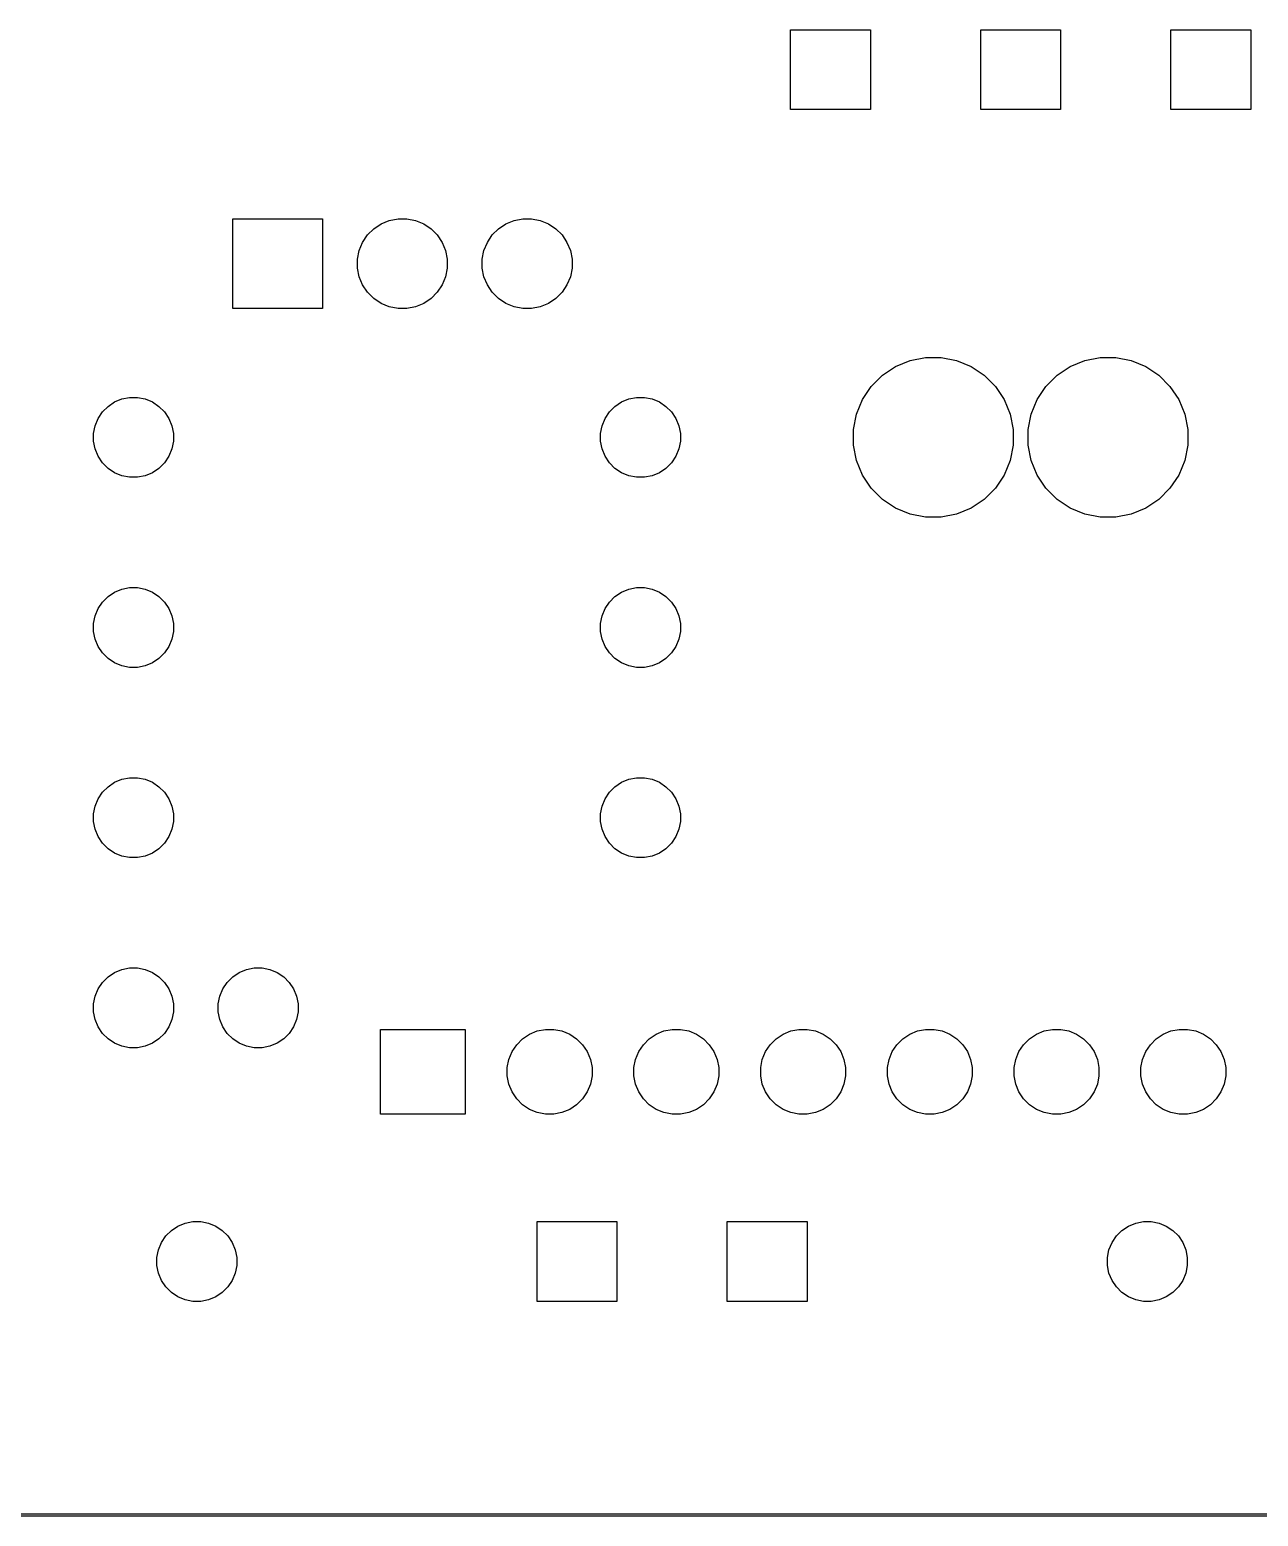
# Model space of a CAD drawing. Extents: x 19 to 115, y -142 to -17.
# Drawn here: x 47.45 to 72.07, y -142.26 to -112.48 of the extents above; entities that cross this region are included whole.
import ezdxf

# ---------------------------------------------------------------- set-up
doc = ezdxf.new("R2010")
doc.units = 0
doc.layers.add('BLACK', color=7, linetype='CONTINUOUS')

msp = doc.modelspace()

# ---------------------------------------------------------------- linework, layer by layer
at = {"layer": 'BLACK', "linetype": 'CONTINUOUS'}
for p, q in [((62.7, -114.084), (62.7, -112.484)), ((62.7, -112.484), (64.3, -112.484)), ((64.3, -112.484), (64.3, -114.084)), ((66.51, -114.084), (66.51, -112.484)), ((66.51, -112.484), (68.11, -112.484)), ((68.11, -112.484), (68.11, -114.084)), ((70.32, -114.084), (70.32, -112.484)), ((70.32, -112.484), (71.92, -112.484)), ((71.92, -112.484), (71.92, -114.084)), ((64.3, -114.084), (62.7, -114.084)), ((68.11, -114.084), (66.51, -114.084)), ((71.92, -114.084), (70.32, -114.084)), ((51.52, -118.07), (51.52, -116.27)), ((51.52, -116.27), (53.32, -116.27)), ((53.32, -116.27), (53.32, -118.07)), ((54.3463, -116.471), (54.4937, -116.372)), ((54.4937, -116.372), (54.6575, -116.305)), ((54.6575, -116.305), (54.8314, -116.27)), ((54.8314, -116.27), (55.0086, -116.27)), ((55.0086, -116.27), (55.1825, -116.305)), ((55.1825, -116.305), (55.3463, -116.372)), ((55.3463, -116.372), (55.4937, -116.471)), ((56.8463, -116.471), (56.9937, -116.372)), ((56.9937, -116.372), (57.1575, -116.305)), ((57.1575, -116.305), (57.3314, -116.27)), ((57.3314, -116.27), (57.5086, -116.27)), ((57.5086, -116.27), (57.6825, -116.305)), ((57.6825, -116.305), (57.8463, -116.372)), ((57.8463, -116.372), (57.9937, -116.471)), ((54.1224, -116.744), (54.2209, -116.596)), ((54.2209, -116.596), (54.3463, -116.471)), ((55.4937, -116.471), (55.6191, -116.596)), ((55.6191, -116.596), (55.7176, -116.744)), ((56.6224, -116.744), (56.7209, -116.596)), ((56.7209, -116.596), (56.8463, -116.471)), ((57.9937, -116.471), (58.1191, -116.596)), ((58.1191, -116.596), (58.2176, -116.744)), ((54.02, -117.081), (54.0546, -116.907)), ((54.0546, -116.907), (54.1224, -116.744)), ((55.7176, -116.744), (55.7854, -116.907)), ((55.7854, -116.907), (55.82, -117.081)), ((56.52, -117.081), (56.5546, -116.907)), ((56.5546, -116.907), (56.6224, -116.744)), ((58.2176, -116.744), (58.2854, -116.907)), ((58.2854, -116.907), (58.32, -117.081)), ((54.02, -117.259), (54.02, -117.081)), ((54.0546, -117.433), (54.02, -117.259)), ((55.82, -117.259), (55.7854, -117.433)), ((55.82, -117.081), (55.82, -117.259)), ((56.52, -117.259), (56.52, -117.081)), ((56.5546, -117.433), (56.52, -117.259)), ((58.32, -117.259), (58.2854, -117.433)), ((58.32, -117.081), (58.32, -117.259)), ((54.1224, -117.596), (54.0546, -117.433)), ((54.2209, -117.744), (54.1224, -117.596)), ((55.7176, -117.596), (55.6191, -117.744)), ((55.7854, -117.433), (55.7176, -117.596)), ((56.6224, -117.596), (56.5546, -117.433)), ((56.7209, -117.744), (56.6224, -117.596)), ((58.2176, -117.596), (58.1191, -117.744)), ((58.2854, -117.433), (58.2176, -117.596)), ((54.3463, -117.869), (54.2209, -117.744)), ((54.4937, -117.968), (54.3463, -117.869)), ((55.4937, -117.869), (55.3463, -117.968)), ((55.6191, -117.744), (55.4937, -117.869)), ((56.8463, -117.869), (56.7209, -117.744)), ((56.9937, -117.968), (56.8463, -117.869)), ((57.9937, -117.869), (57.8463, -117.968)), ((58.1191, -117.744), (57.9937, -117.869)), ((53.32, -118.07), (51.52, -118.07)), ((54.6575, -118.035), (54.4937, -117.968)), ((54.8314, -118.07), (54.6575, -118.035)), ((55.0086, -118.07), (54.8314, -118.07)), ((55.1825, -118.035), (55.0086, -118.07)), ((55.3463, -117.968), (55.1825, -118.035)), ((57.1575, -118.035), (56.9937, -117.968)), ((57.3314, -118.07), (57.1575, -118.035)), ((57.5086, -118.07), (57.3314, -118.07)), ((57.6825, -118.035), (57.5086, -118.07)), ((57.8463, -117.968), (57.6825, -118.035)), ((64.8021, -119.232), (65.0933, -119.111)), ((65.0933, -119.111), (65.4024, -119.05)), ((65.4024, -119.05), (65.7176, -119.05)), ((65.7176, -119.05), (66.0267, -119.111)), ((66.0267, -119.111), (66.3179, -119.232)), ((68.3021, -119.232), (68.5933, -119.111)), ((68.5933, -119.111), (68.9024, -119.05)), ((68.9024, -119.05), (69.2176, -119.05)), ((69.2176, -119.05), (69.5267, -119.111)), ((69.5267, -119.111), (69.8179, -119.232)), ((64.3172, -119.63), (64.5401, -119.407)), ((64.5401, -119.407), (64.8021, -119.232)), ((66.3179, -119.232), (66.5799, -119.407)), ((66.5799, -119.407), (66.8028, -119.63)), ((67.8172, -119.63), (68.0401, -119.407)), ((68.0401, -119.407), (68.3021, -119.232)), ((69.8179, -119.232), (70.0799, -119.407)), ((70.0799, -119.407), (70.3028, -119.63)), ((64.1421, -119.892), (64.3172, -119.63)), ((66.8028, -119.63), (66.9779, -119.892)), ((67.6421, -119.892), (67.8172, -119.63)), ((70.3028, -119.63), (70.4779, -119.892)), ((49.02, -120.029), (49.1511, -119.941)), ((49.1511, -119.941), (49.2966, -119.881)), ((49.2966, -119.881), (49.4512, -119.85)), ((49.4512, -119.85), (49.6088, -119.85)), ((49.6088, -119.85), (49.7634, -119.881)), ((49.7634, -119.881), (49.9089, -119.941)), ((49.9089, -119.941), (50.04, -120.029)), ((59.18, -120.029), (59.3111, -119.941)), ((59.3111, -119.941), (59.4566, -119.881)), ((59.4566, -119.881), (59.6112, -119.85)), ((59.6112, -119.85), (59.7688, -119.85)), ((59.7688, -119.85), (59.9234, -119.881)), ((59.9234, -119.881), (60.0689, -119.941)), ((60.0689, -119.941), (60.2, -120.029)), ((64.0215, -120.183), (64.1421, -119.892)), ((66.9779, -119.892), (67.0985, -120.183)), ((67.5215, -120.183), (67.6421, -119.892)), ((70.4779, -119.892), (70.5985, -120.183)), ((48.7607, -120.417), (48.821, -120.271)), ((48.821, -120.271), (48.9086, -120.14)), ((48.9086, -120.14), (49.02, -120.029)), ((50.04, -120.029), (50.1514, -120.14)), ((50.1514, -120.14), (50.239, -120.271)), ((50.239, -120.271), (50.2993, -120.417)), ((58.9207, -120.417), (58.981, -120.271)), ((58.981, -120.271), (59.0686, -120.14)), ((59.0686, -120.14), (59.18, -120.029)), ((60.2, -120.029), (60.3114, -120.14)), ((60.3114, -120.14), (60.399, -120.271)), ((60.399, -120.271), (60.4593, -120.417)), ((63.96, -120.492), (64.0215, -120.183)), ((67.0985, -120.183), (67.16, -120.492)), ((67.46, -120.492), (67.5215, -120.183)), ((70.5985, -120.183), (70.66, -120.492)), ((48.73, -120.571), (48.7607, -120.417)), ((48.73, -120.729), (48.73, -120.571)), ((50.2993, -120.417), (50.33, -120.571)), ((50.33, -120.571), (50.33, -120.729)), ((58.89, -120.571), (58.9207, -120.417)), ((58.89, -120.729), (58.89, -120.571)), ((60.4593, -120.417), (60.49, -120.571)), ((60.49, -120.571), (60.49, -120.729)), ((63.96, -120.808), (63.96, -120.492)), ((67.16, -120.492), (67.16, -120.808)), ((67.46, -120.808), (67.46, -120.492)), ((70.66, -120.492), (70.66, -120.808)), ((48.7607, -120.883), (48.73, -120.729)), ((48.821, -121.029), (48.7607, -120.883)), ((50.2993, -120.883), (50.239, -121.029)), ((50.33, -120.729), (50.2993, -120.883)), ((58.9207, -120.883), (58.89, -120.729)), ((58.981, -121.029), (58.9207, -120.883)), ((60.4593, -120.883), (60.399, -121.029)), ((60.49, -120.729), (60.4593, -120.883)), ((64.0215, -121.117), (63.96, -120.808)), ((67.16, -120.808), (67.0985, -121.117)), ((67.5215, -121.117), (67.46, -120.808)), ((70.66, -120.808), (70.5985, -121.117)), ((48.9086, -121.16), (48.821, -121.029)), ((49.02, -121.271), (48.9086, -121.16)), ((50.1514, -121.16), (50.04, -121.271)), ((50.239, -121.029), (50.1514, -121.16)), ((59.0686, -121.16), (58.981, -121.029)), ((59.18, -121.271), (59.0686, -121.16)), ((60.3114, -121.16), (60.2, -121.271)), ((60.399, -121.029), (60.3114, -121.16)), ((64.1421, -121.408), (64.0215, -121.117)), ((67.0985, -121.117), (66.9779, -121.408)), ((67.6421, -121.408), (67.5215, -121.117)), ((70.5985, -121.117), (70.4779, -121.408)), ((49.1511, -121.359), (49.02, -121.271)), ((49.2966, -121.419), (49.1511, -121.359)), ((49.4512, -121.45), (49.2966, -121.419)), ((49.6088, -121.45), (49.4512, -121.45)), ((49.7634, -121.419), (49.6088, -121.45)), ((49.9089, -121.359), (49.7634, -121.419)), ((50.04, -121.271), (49.9089, -121.359)), ((59.3111, -121.359), (59.18, -121.271)), ((59.4566, -121.419), (59.3111, -121.359)), ((59.6112, -121.45), (59.4566, -121.419)), ((59.7688, -121.45), (59.6112, -121.45)), ((59.9234, -121.419), (59.7688, -121.45)), ((60.0689, -121.359), (59.9234, -121.419)), ((60.2, -121.271), (60.0689, -121.359)), ((64.3172, -121.67), (64.1421, -121.408)), ((66.9779, -121.408), (66.8028, -121.67)), ((67.8172, -121.67), (67.6421, -121.408)), ((70.4779, -121.408), (70.3028, -121.67)), ((64.5401, -121.893), (64.3172, -121.67)), ((66.8028, -121.67), (66.5799, -121.893)), ((68.0401, -121.893), (67.8172, -121.67)), ((70.3028, -121.67), (70.0799, -121.893)), ((64.8021, -122.068), (64.5401, -121.893)), ((65.0933, -122.189), (64.8021, -122.068)), ((66.3179, -122.068), (66.0267, -122.189)), ((66.5799, -121.893), (66.3179, -122.068)), ((68.3021, -122.068), (68.0401, -121.893)), ((68.5933, -122.189), (68.3021, -122.068)), ((69.8179, -122.068), (69.5267, -122.189)), ((70.0799, -121.893), (69.8179, -122.068)), ((65.4024, -122.25), (65.0933, -122.189)), ((65.7176, -122.25), (65.4024, -122.25)), ((66.0267, -122.189), (65.7176, -122.25)), ((68.9024, -122.25), (68.5933, -122.189)), ((69.2176, -122.25), (68.9024, -122.25)), ((69.5267, -122.189), (69.2176, -122.25)), ((48.9086, -123.95), (49.02, -123.839)), ((49.02, -123.839), (49.1511, -123.751)), ((49.1511, -123.751), (49.2966, -123.691)), ((49.2966, -123.691), (49.4512, -123.66)), ((49.4512, -123.66), (49.6088, -123.66)), ((49.6088, -123.66), (49.7634, -123.691)), ((49.7634, -123.691), (49.9089, -123.751)), ((49.9089, -123.751), (50.04, -123.839)), ((50.04, -123.839), (50.1514, -123.95)), ((59.0686, -123.95), (59.18, -123.839)), ((59.18, -123.839), (59.3111, -123.751)), ((59.3111, -123.751), (59.4566, -123.691)), ((59.4566, -123.691), (59.6112, -123.66)), ((59.6112, -123.66), (59.7688, -123.66)), ((59.7688, -123.66), (59.9234, -123.691)), ((59.9234, -123.691), (60.0689, -123.751)), ((60.0689, -123.751), (60.2, -123.839)), ((60.2, -123.839), (60.3114, -123.95)), ((48.7607, -124.227), (48.821, -124.081)), ((48.821, -124.081), (48.9086, -123.95)), ((50.1514, -123.95), (50.239, -124.081)), ((50.239, -124.081), (50.2993, -124.227)), ((58.9207, -124.227), (58.981, -124.081)), ((58.981, -124.081), (59.0686, -123.95)), ((60.3114, -123.95), (60.399, -124.081)), ((60.399, -124.081), (60.4593, -124.227)), ((48.73, -124.381), (48.7607, -124.227)), ((48.73, -124.539), (48.73, -124.381)), ((50.2993, -124.227), (50.33, -124.381)), ((50.33, -124.381), (50.33, -124.539)), ((58.89, -124.381), (58.9207, -124.227)), ((58.89, -124.539), (58.89, -124.381)), ((60.4593, -124.227), (60.49, -124.381)), ((60.49, -124.381), (60.49, -124.539)), ((48.7607, -124.693), (48.73, -124.539)), ((48.821, -124.839), (48.7607, -124.693)), ((50.2993, -124.693), (50.239, -124.839)), ((50.33, -124.539), (50.2993, -124.693)), ((58.9207, -124.693), (58.89, -124.539)), ((58.981, -124.839), (58.9207, -124.693)), ((60.4593, -124.693), (60.399, -124.839)), ((60.49, -124.539), (60.4593, -124.693)), ((48.9086, -124.97), (48.821, -124.839)), ((49.02, -125.081), (48.9086, -124.97)), ((50.1514, -124.97), (50.04, -125.081)), ((50.239, -124.839), (50.1514, -124.97)), ((59.0686, -124.97), (58.981, -124.839)), ((59.18, -125.081), (59.0686, -124.97)), ((60.3114, -124.97), (60.2, -125.081)), ((60.399, -124.839), (60.3114, -124.97)), ((49.1511, -125.169), (49.02, -125.081)), ((49.2966, -125.229), (49.1511, -125.169)), ((49.4512, -125.26), (49.2966, -125.229)), ((49.6088, -125.26), (49.4512, -125.26)), ((49.7634, -125.229), (49.6088, -125.26)), ((49.9089, -125.169), (49.7634, -125.229)), ((50.04, -125.081), (49.9089, -125.169)), ((59.3111, -125.169), (59.18, -125.081)), ((59.4566, -125.229), (59.3111, -125.169)), ((59.6112, -125.26), (59.4566, -125.229)), ((59.7688, -125.26), (59.6112, -125.26)), ((59.9234, -125.229), (59.7688, -125.26)), ((60.0689, -125.169), (59.9234, -125.229)), ((60.2, -125.081), (60.0689, -125.169)), ((48.821, -127.891), (48.9086, -127.76)), ((48.9086, -127.76), (49.02, -127.649)), ((49.02, -127.649), (49.1511, -127.561)), ((49.1511, -127.561), (49.2966, -127.501)), ((49.2966, -127.501), (49.4512, -127.47)), ((49.4512, -127.47), (49.6088, -127.47)), ((49.6088, -127.47), (49.7634, -127.501)), ((49.7634, -127.501), (49.9089, -127.561)), ((49.9089, -127.561), (50.04, -127.649)), ((50.04, -127.649), (50.1514, -127.76)), ((50.1514, -127.76), (50.239, -127.891)), ((58.981, -127.891), (59.0686, -127.76)), ((59.0686, -127.76), (59.18, -127.649)), ((59.18, -127.649), (59.3111, -127.561)), ((59.3111, -127.561), (59.4566, -127.501)), ((59.4566, -127.501), (59.6112, -127.47)), ((59.6112, -127.47), (59.7688, -127.47)), ((59.7688, -127.47), (59.9234, -127.501)), ((59.9234, -127.501), (60.0689, -127.561)), ((60.0689, -127.561), (60.2, -127.649)), ((60.2, -127.649), (60.3114, -127.76)), ((60.3114, -127.76), (60.399, -127.891)), ((48.73, -128.191), (48.7607, -128.037)), ((48.7607, -128.037), (48.821, -127.891)), ((50.239, -127.891), (50.2993, -128.037)), ((50.2993, -128.037), (50.33, -128.191)), ((58.89, -128.191), (58.9207, -128.037)), ((58.9207, -128.037), (58.981, -127.891)), ((60.399, -127.891), (60.4593, -128.037)), ((60.4593, -128.037), (60.49, -128.191)), ((48.73, -128.349), (48.73, -128.191)), ((48.7607, -128.503), (48.73, -128.349)), ((50.33, -128.349), (50.2993, -128.503)), ((50.33, -128.191), (50.33, -128.349)), ((58.89, -128.349), (58.89, -128.191)), ((58.9207, -128.503), (58.89, -128.349)), ((60.49, -128.349), (60.4593, -128.503)), ((60.49, -128.191), (60.49, -128.349)), ((48.821, -128.649), (48.7607, -128.503)), ((48.9086, -128.78), (48.821, -128.649)), ((50.239, -128.649), (50.1514, -128.78)), ((50.2993, -128.503), (50.239, -128.649)), ((58.981, -128.649), (58.9207, -128.503)), ((59.0686, -128.78), (58.981, -128.649)), ((60.399, -128.649), (60.3114, -128.78)), ((60.4593, -128.503), (60.399, -128.649)), ((49.02, -128.891), (48.9086, -128.78)), ((49.1511, -128.979), (49.02, -128.891)), ((50.04, -128.891), (49.9089, -128.979)), ((50.1514, -128.78), (50.04, -128.891)), ((59.18, -128.891), (59.0686, -128.78)), ((59.3111, -128.979), (59.18, -128.891)), ((60.2, -128.891), (60.0689, -128.979)), ((60.3114, -128.78), (60.2, -128.891)), ((49.2966, -129.039), (49.1511, -128.979)), ((49.4512, -129.07), (49.2966, -129.039)), ((49.6088, -129.07), (49.4512, -129.07)), ((49.7634, -129.039), (49.6088, -129.07)), ((49.9089, -128.979), (49.7634, -129.039)), ((59.4566, -129.039), (59.3111, -128.979)), ((59.6112, -129.07), (59.4566, -129.039)), ((59.7688, -129.07), (59.6112, -129.07)), ((59.9234, -129.039), (59.7688, -129.07)), ((60.0689, -128.979), (59.9234, -129.039)), ((49.1511, -131.371), (49.2966, -131.311)), ((49.2966, -131.311), (49.4512, -131.28)), ((49.4512, -131.28), (49.6088, -131.28)), ((49.6088, -131.28), (49.7634, -131.311)), ((49.7634, -131.311), (49.9089, -131.371)), ((51.6511, -131.371), (51.7966, -131.311)), ((51.7966, -131.311), (51.9512, -131.28)), ((51.9512, -131.28), (52.1088, -131.28)), ((52.1088, -131.28), (52.2634, -131.311)), ((52.2634, -131.311), (52.4089, -131.371)), ((48.821, -131.701), (48.9086, -131.57)), ((48.9086, -131.57), (49.02, -131.459)), ((49.02, -131.459), (49.1511, -131.371)), ((49.9089, -131.371), (50.04, -131.459)), ((50.04, -131.459), (50.1514, -131.57)), ((50.1514, -131.57), (50.239, -131.701)), ((51.321, -131.701), (51.4086, -131.57)), ((51.4086, -131.57), (51.52, -131.459)), ((51.52, -131.459), (51.6511, -131.371)), ((52.4089, -131.371), (52.54, -131.459)), ((52.54, -131.459), (52.6514, -131.57)), ((52.6514, -131.57), (52.739, -131.701)), ((48.73, -132.001), (48.7607, -131.847)), ((48.7607, -131.847), (48.821, -131.701)), ((50.239, -131.701), (50.2993, -131.847)), ((50.2993, -131.847), (50.33, -132.001)), ((51.23, -132.001), (51.2607, -131.847)), ((51.2607, -131.847), (51.321, -131.701)), ((52.739, -131.701), (52.7993, -131.847)), ((52.7993, -131.847), (52.83, -132.001)), ((48.73, -132.159), (48.73, -132.001)), ((48.7607, -132.313), (48.73, -132.159)), ((50.33, -132.159), (50.2993, -132.313)), ((50.33, -132.001), (50.33, -132.159)), ((51.23, -132.159), (51.23, -132.001)), ((51.2607, -132.313), (51.23, -132.159)), ((52.83, -132.159), (52.7993, -132.313)), ((52.83, -132.001), (52.83, -132.159)), ((48.821, -132.459), (48.7607, -132.313)), ((48.9086, -132.59), (48.821, -132.459)), ((50.239, -132.459), (50.1514, -132.59)), ((50.2993, -132.313), (50.239, -132.459)), ((51.321, -132.459), (51.2607, -132.313)), ((51.4086, -132.59), (51.321, -132.459)), ((52.739, -132.459), (52.6514, -132.59)), ((52.7993, -132.313), (52.739, -132.459)), ((54.48, -134.21), (54.48, -132.51)), ((54.48, -132.51), (56.18, -132.51)), ((56.18, -132.51), (56.18, -134.21)), ((57.6221, -132.543), (57.7863, -132.51)), ((57.7863, -132.51), (57.9537, -132.51)), ((57.9537, -132.51), (58.1179, -132.543)), ((60.1621, -132.543), (60.3263, -132.51)), ((60.3263, -132.51), (60.4937, -132.51)), ((60.4937, -132.51), (60.6579, -132.543)), ((62.7021, -132.543), (62.8663, -132.51)), ((62.8663, -132.51), (63.0337, -132.51)), ((63.0337, -132.51), (63.1979, -132.543)), ((65.2421, -132.543), (65.4063, -132.51)), ((65.4063, -132.51), (65.5737, -132.51)), ((65.5737, -132.51), (65.7379, -132.543)), ((67.7821, -132.543), (67.9463, -132.51)), ((67.9463, -132.51), (68.1137, -132.51)), ((68.1137, -132.51), (68.2779, -132.543)), ((70.3221, -132.543), (70.4863, -132.51)), ((70.4863, -132.51), (70.6537, -132.51)), ((70.6537, -132.51), (70.8179, -132.543)), ((49.02, -132.701), (48.9086, -132.59)), ((49.1511, -132.789), (49.02, -132.701)), ((49.2966, -132.849), (49.1511, -132.789)), ((49.9089, -132.789), (49.7634, -132.849)), ((50.04, -132.701), (49.9089, -132.789)), ((50.1514, -132.59), (50.04, -132.701)), ((51.52, -132.701), (51.4086, -132.59)), ((51.6511, -132.789), (51.52, -132.701)), ((51.7966, -132.849), (51.6511, -132.789)), ((52.4089, -132.789), (52.2634, -132.849)), ((52.54, -132.701), (52.4089, -132.789)), ((52.6514, -132.59), (52.54, -132.701)), ((57.1167, -132.957), (57.2098, -132.818)), ((57.2098, -132.818), (57.3282, -132.7)), ((57.3282, -132.7), (57.4674, -132.607)), ((57.4674, -132.607), (57.6221, -132.543)), ((58.1179, -132.543), (58.2726, -132.607)), ((58.2726, -132.607), (58.4118, -132.7)), ((58.4118, -132.7), (58.5302, -132.818)), ((58.5302, -132.818), (58.6233, -132.957)), ((59.6567, -132.957), (59.7498, -132.818)), ((59.7498, -132.818), (59.8682, -132.7)), ((59.8682, -132.7), (60.0074, -132.607)), ((60.0074, -132.607), (60.1621, -132.543)), ((60.6579, -132.543), (60.8126, -132.607)), ((60.8126, -132.607), (60.9518, -132.7)), ((60.9518, -132.7), (61.0702, -132.818)), ((61.0702, -132.818), (61.1633, -132.957)), ((62.1967, -132.957), (62.2898, -132.818)), ((62.2898, -132.818), (62.4082, -132.7)), ((62.4082, -132.7), (62.5474, -132.607)), ((62.5474, -132.607), (62.7021, -132.543)), ((63.1979, -132.543), (63.3526, -132.607)), ((63.3526, -132.607), (63.4918, -132.7)), ((63.4918, -132.7), (63.6102, -132.818)), ((63.6102, -132.818), (63.7033, -132.957)), ((64.7367, -132.957), (64.8298, -132.818)), ((64.8298, -132.818), (64.9482, -132.7)), ((64.9482, -132.7), (65.0874, -132.607)), ((65.0874, -132.607), (65.2421, -132.543)), ((65.7379, -132.543), (65.8926, -132.607)), ((65.8926, -132.607), (66.0318, -132.7)), ((66.0318, -132.7), (66.1502, -132.818)), ((66.1502, -132.818), (66.2433, -132.957)), ((67.2767, -132.957), (67.3698, -132.818)), ((67.3698, -132.818), (67.4882, -132.7)), ((67.4882, -132.7), (67.6274, -132.607)), ((67.6274, -132.607), (67.7821, -132.543)), ((68.2779, -132.543), (68.4326, -132.607)), ((68.4326, -132.607), (68.5718, -132.7)), ((68.5718, -132.7), (68.6902, -132.818)), ((68.6902, -132.818), (68.7833, -132.957)), ((69.8167, -132.957), (69.9098, -132.818)), ((69.9098, -132.818), (70.0282, -132.7)), ((70.0282, -132.7), (70.1674, -132.607)), ((70.1674, -132.607), (70.3221, -132.543)), ((70.8179, -132.543), (70.9726, -132.607)), ((70.9726, -132.607), (71.1118, -132.7)), ((71.1118, -132.7), (71.2302, -132.818)), ((71.2302, -132.818), (71.3233, -132.957)), ((49.4512, -132.88), (49.2966, -132.849)), ((49.6088, -132.88), (49.4512, -132.88)), ((49.7634, -132.849), (49.6088, -132.88)), ((51.9512, -132.88), (51.7966, -132.849)), ((52.1088, -132.88), (51.9512, -132.88)), ((52.2634, -132.849), (52.1088, -132.88)), ((57.02, -133.276), (57.0527, -133.112)), ((57.0527, -133.112), (57.1167, -132.957)), ((58.6233, -132.957), (58.6873, -133.112)), ((58.6873, -133.112), (58.72, -133.276)), ((59.56, -133.276), (59.5927, -133.112)), ((59.5927, -133.112), (59.6567, -132.957)), ((61.1633, -132.957), (61.2273, -133.112)), ((61.2273, -133.112), (61.26, -133.276)), ((62.1, -133.276), (62.1327, -133.112)), ((62.1327, -133.112), (62.1967, -132.957)), ((63.7033, -132.957), (63.7673, -133.112)), ((63.7673, -133.112), (63.8, -133.276)), ((64.64, -133.276), (64.6727, -133.112)), ((64.6727, -133.112), (64.7367, -132.957)), ((66.2433, -132.957), (66.3073, -133.112)), ((66.3073, -133.112), (66.34, -133.276)), ((67.18, -133.276), (67.2127, -133.112)), ((67.2127, -133.112), (67.2767, -132.957)), ((68.7833, -132.957), (68.8473, -133.112)), ((68.8473, -133.112), (68.88, -133.276)), ((69.72, -133.276), (69.7527, -133.112)), ((69.7527, -133.112), (69.8167, -132.957)), ((71.3233, -132.957), (71.3873, -133.112)), ((71.3873, -133.112), (71.42, -133.276)), ((57.02, -133.444), (57.02, -133.276)), ((58.72, -133.276), (58.72, -133.444)), ((59.56, -133.444), (59.56, -133.276)), ((61.26, -133.276), (61.26, -133.444)), ((62.1, -133.444), (62.1, -133.276)), ((63.8, -133.276), (63.8, -133.444)), ((64.64, -133.444), (64.64, -133.276)), ((66.34, -133.276), (66.34, -133.444)), ((67.18, -133.444), (67.18, -133.276)), ((68.88, -133.276), (68.88, -133.444)), ((69.72, -133.444), (69.72, -133.276)), ((71.42, -133.276), (71.42, -133.444)), ((57.0527, -133.608), (57.02, -133.444)), ((57.1167, -133.763), (57.0527, -133.608)), ((58.6873, -133.608), (58.6233, -133.763)), ((58.72, -133.444), (58.6873, -133.608)), ((59.5927, -133.608), (59.56, -133.444)), ((59.6567, -133.763), (59.5927, -133.608)), ((61.2273, -133.608), (61.1633, -133.763)), ((61.26, -133.444), (61.2273, -133.608)), ((62.1327, -133.608), (62.1, -133.444)), ((62.1967, -133.763), (62.1327, -133.608)), ((63.7673, -133.608), (63.7033, -133.763)), ((63.8, -133.444), (63.7673, -133.608)), ((64.6727, -133.608), (64.64, -133.444)), ((64.7367, -133.763), (64.6727, -133.608)), ((66.3073, -133.608), (66.2433, -133.763)), ((66.34, -133.444), (66.3073, -133.608)), ((67.2127, -133.608), (67.18, -133.444)), ((67.2767, -133.763), (67.2127, -133.608)), ((68.8473, -133.608), (68.7833, -133.763)), ((68.88, -133.444), (68.8473, -133.608)), ((69.7527, -133.608), (69.72, -133.444)), ((69.8167, -133.763), (69.7527, -133.608)), ((71.3873, -133.608), (71.3233, -133.763)), ((71.42, -133.444), (71.3873, -133.608)), ((57.2098, -133.902), (57.1167, -133.763)), ((57.3282, -134.02), (57.2098, -133.902)), ((58.5302, -133.902), (58.4118, -134.02)), ((58.6233, -133.763), (58.5302, -133.902)), ((59.7498, -133.902), (59.6567, -133.763)), ((59.8682, -134.02), (59.7498, -133.902)), ((61.0702, -133.902), (60.9518, -134.02)), ((61.1633, -133.763), (61.0702, -133.902)), ((62.2898, -133.902), (62.1967, -133.763)), ((62.4082, -134.02), (62.2898, -133.902)), ((63.6102, -133.902), (63.4918, -134.02)), ((63.7033, -133.763), (63.6102, -133.902)), ((64.8298, -133.902), (64.7367, -133.763)), ((64.9482, -134.02), (64.8298, -133.902)), ((66.1502, -133.902), (66.0318, -134.02)), ((66.2433, -133.763), (66.1502, -133.902)), ((67.3698, -133.902), (67.2767, -133.763)), ((67.4882, -134.02), (67.3698, -133.902)), ((68.6902, -133.902), (68.5718, -134.02)), ((68.7833, -133.763), (68.6902, -133.902)), ((69.9098, -133.902), (69.8167, -133.763)), ((70.0282, -134.02), (69.9098, -133.902)), ((71.2302, -133.902), (71.1118, -134.02)), ((71.3233, -133.763), (71.2302, -133.902)), ((56.18, -134.21), (54.48, -134.21)), ((57.4674, -134.113), (57.3282, -134.02)), ((57.6221, -134.177), (57.4674, -134.113)), ((57.7863, -134.21), (57.6221, -134.177)), ((57.9537, -134.21), (57.7863, -134.21)), ((58.1179, -134.177), (57.9537, -134.21)), ((58.2726, -134.113), (58.1179, -134.177)), ((58.4118, -134.02), (58.2726, -134.113)), ((60.0074, -134.113), (59.8682, -134.02)), ((60.1621, -134.177), (60.0074, -134.113)), ((60.3263, -134.21), (60.1621, -134.177)), ((60.4937, -134.21), (60.3263, -134.21)), ((60.6579, -134.177), (60.4937, -134.21)), ((60.8126, -134.113), (60.6579, -134.177)), ((60.9518, -134.02), (60.8126, -134.113)), ((62.5474, -134.113), (62.4082, -134.02)), ((62.7021, -134.177), (62.5474, -134.113)), ((62.8663, -134.21), (62.7021, -134.177)), ((63.0337, -134.21), (62.8663, -134.21)), ((63.1979, -134.177), (63.0337, -134.21)), ((63.3526, -134.113), (63.1979, -134.177)), ((63.4918, -134.02), (63.3526, -134.113)), ((65.0874, -134.113), (64.9482, -134.02)), ((65.2421, -134.177), (65.0874, -134.113)), ((65.4063, -134.21), (65.2421, -134.177)), ((65.5737, -134.21), (65.4063, -134.21)), ((65.7379, -134.177), (65.5737, -134.21)), ((65.8926, -134.113), (65.7379, -134.177)), ((66.0318, -134.02), (65.8926, -134.113)), ((67.6274, -134.113), (67.4882, -134.02)), ((67.7821, -134.177), (67.6274, -134.113)), ((67.9463, -134.21), (67.7821, -134.177)), ((68.1137, -134.21), (67.9463, -134.21)), ((68.2779, -134.177), (68.1137, -134.21)), ((68.4326, -134.113), (68.2779, -134.177)), ((68.5718, -134.02), (68.4326, -134.113)), ((70.1674, -134.113), (70.0282, -134.02)), ((70.3221, -134.177), (70.1674, -134.113)), ((70.4863, -134.21), (70.3221, -134.177)), ((70.6537, -134.21), (70.4863, -134.21)), ((70.8179, -134.177), (70.6537, -134.21)), ((70.9726, -134.113), (70.8179, -134.177)), ((71.1118, -134.02), (70.9726, -134.113)), ((50.4211, -136.451), (50.5666, -136.391)), ((50.5666, -136.391), (50.7212, -136.36)), ((50.7212, -136.36), (50.8788, -136.36)), ((50.8788, -136.36), (51.0334, -136.391)), ((51.0334, -136.391), (51.1789, -136.451)), ((57.62, -137.96), (57.62, -136.36)), ((57.62, -136.36), (59.22, -136.36)), ((59.22, -136.36), (59.22, -137.96)), ((61.43, -137.96), (61.43, -136.36)), ((61.43, -136.36), (63.03, -136.36)), ((63.03, -136.36), (63.03, -137.96)), ((69.4711, -136.451), (69.6166, -136.391)), ((69.6166, -136.391), (69.7712, -136.36)), ((69.7712, -136.36), (69.9288, -136.36)), ((69.9288, -136.36), (70.0834, -136.391)), ((70.0834, -136.391), (70.2289, -136.451)), ((50.091, -136.781), (50.1786, -136.65)), ((50.1786, -136.65), (50.29, -136.539)), ((50.29, -136.539), (50.4211, -136.451)), ((51.1789, -136.451), (51.31, -136.539)), ((51.31, -136.539), (51.4214, -136.65)), ((51.4214, -136.65), (51.509, -136.781)), ((69.141, -136.781), (69.2286, -136.65)), ((69.2286, -136.65), (69.34, -136.539)), ((69.34, -136.539), (69.4711, -136.451)), ((70.2289, -136.451), (70.36, -136.539)), ((70.36, -136.539), (70.4714, -136.65)), ((70.4714, -136.65), (70.559, -136.781)), ((50, -137.081), (50.0307, -136.927)), ((50.0307, -136.927), (50.091, -136.781)), ((51.509, -136.781), (51.5693, -136.927)), ((51.5693, -136.927), (51.6, -137.081)), ((69.05, -137.081), (69.0807, -136.927)), ((69.0807, -136.927), (69.141, -136.781)), ((70.559, -136.781), (70.6193, -136.927)), ((70.6193, -136.927), (70.65, -137.081)), ((50, -137.239), (50, -137.081)), ((50.0307, -137.393), (50, -137.239)), ((51.6, -137.239), (51.5693, -137.393)), ((51.6, -137.081), (51.6, -137.239)), ((69.05, -137.239), (69.05, -137.081)), ((69.0807, -137.393), (69.05, -137.239)), ((70.65, -137.239), (70.6193, -137.393)), ((70.65, -137.081), (70.65, -137.239)), ((50.091, -137.539), (50.0307, -137.393)), ((50.1786, -137.67), (50.091, -137.539)), ((51.509, -137.539), (51.4214, -137.67)), ((51.5693, -137.393), (51.509, -137.539)), ((69.141, -137.539), (69.0807, -137.393)), ((69.2286, -137.67), (69.141, -137.539)), ((70.559, -137.539), (70.4714, -137.67)), ((70.6193, -137.393), (70.559, -137.539)), ((50.29, -137.781), (50.1786, -137.67)), ((50.4211, -137.869), (50.29, -137.781)), ((50.5666, -137.929), (50.4211, -137.869)), ((51.1789, -137.869), (51.0334, -137.929)), ((51.31, -137.781), (51.1789, -137.869)), ((51.4214, -137.67), (51.31, -137.781)), ((69.34, -137.781), (69.2286, -137.67)), ((69.4711, -137.869), (69.34, -137.781)), ((69.6166, -137.929), (69.4711, -137.869)), ((70.2289, -137.869), (70.0834, -137.929)), ((70.36, -137.781), (70.2289, -137.869)), ((70.4714, -137.67), (70.36, -137.781)), ((50.7212, -137.96), (50.5666, -137.929)), ((50.8788, -137.96), (50.7212, -137.96)), ((51.0334, -137.929), (50.8788, -137.96)), ((59.22, -137.96), (57.62, -137.96)), ((63.03, -137.96), (61.43, -137.96)), ((69.7712, -137.96), (69.6166, -137.929)), ((69.9288, -137.96), (69.7712, -137.96)), ((70.0834, -137.929), (69.9288, -137.96)), ((115.399, -142.265), (19.4312, -142.265)), ((19.455, -142.215), (115.375, -142.215))]:
    msp.add_line(p, q, dxfattribs=at)

doc.saveas('drawing.dxf')
